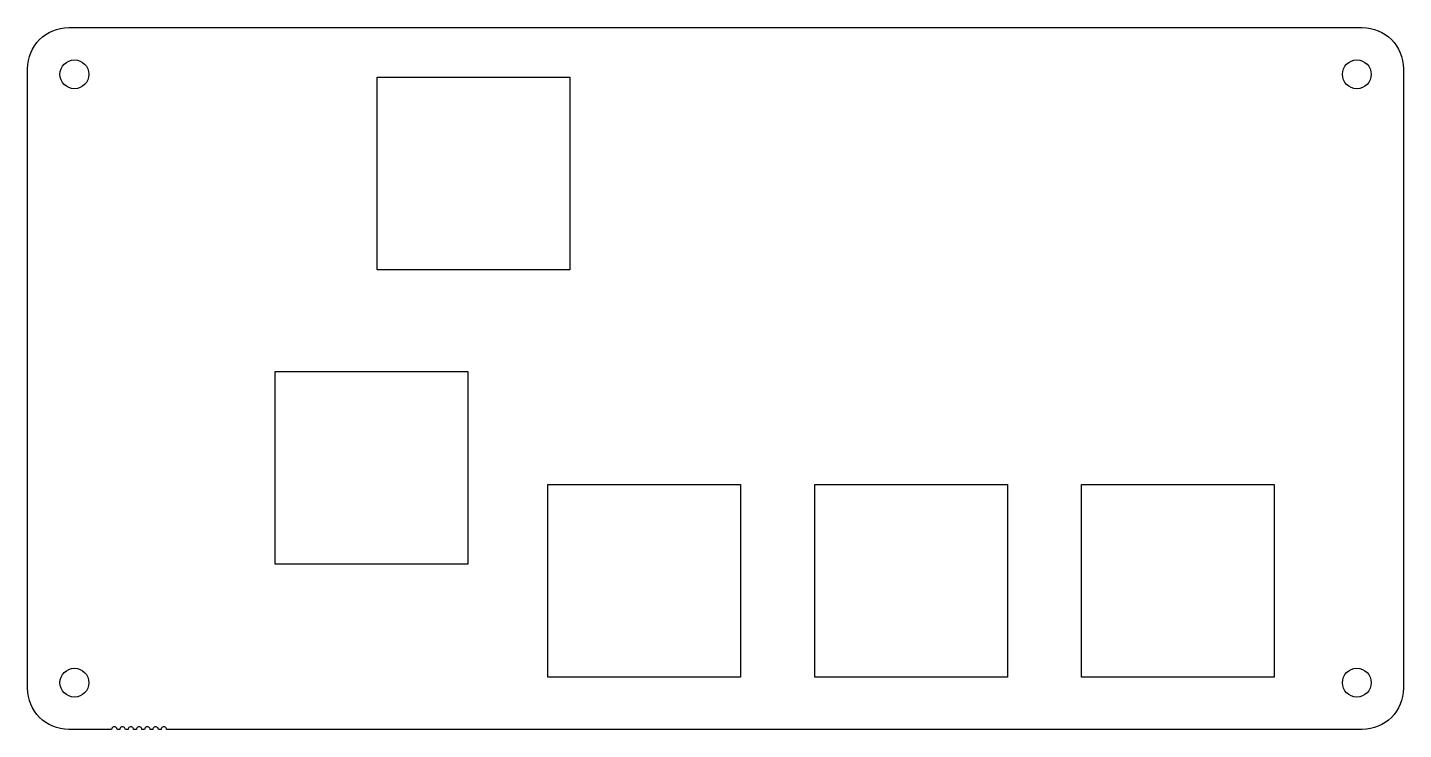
# Model space of a CAD drawing. Header units: millimetres. Extents: x -119 to -19, y 81 to 132.
import ezdxf

# ---------------------------------------------------------------- set-up
doc = ezdxf.new("R2010")
doc.units = ezdxf.units.MM
doc.layers.get('0').update_dxf_attribs({"linetype": 'CONTINUOUS'})

msp = doc.modelspace()

# ---------------------------------------------------------------- linework, layer by layer
msp.add_lwpolyline([(-111.5, 80.8, 1.000005), (-111.9, 80.8), (-112.1, 80.8, 1.000009), (-112.5, 80.8), (-115.61, 80.8, -0.414213), (-118.61, 83.8), (-118.61, 128.8, -0.414213), (-115.61, 131.8), (-21.61, 131.8, -0.414213), (-18.61, 128.8), (-18.61, 83.8, -0.414213), (-21.61, 80.8), (-108.5, 80.8, 1.000009), (-108.9, 80.8), (-109.1, 80.8, 1.000009), (-109.5, 80.8), (-109.7, 80.8, 1.000009), (-110.1, 80.8), (-110.3, 80.8, 1.000009), (-110.7, 80.8), (-110.9, 80.8, 1.000009), (-111.3, 80.8)], format="xyb", close=True)
for points in [[(-93.2, 114.2), (-93.2, 128.2), (-79.2, 128.2), (-79.2, 114.2)], [(-100.6, 92.8), (-100.6, 106.8), (-86.6, 106.8), (-86.6, 92.8)], [(-80.8, 84.6), (-80.8, 98.6), (-66.8, 98.6), (-66.8, 84.6)], [(-61.4, 84.6), (-61.4, 98.6), (-47.4, 98.6), (-47.4, 84.6)], [(-42, 84.6), (-42, 98.6), (-28, 98.6), (-28, 84.6)]]:
    msp.add_lwpolyline(points, close=True)
for centre in [(-115.2, 128.4), (-22, 128.4), (-115.2, 84.2), (-22, 84.2)]:
    msp.add_circle(centre, 1.05)

doc.saveas('drawing.dxf')
